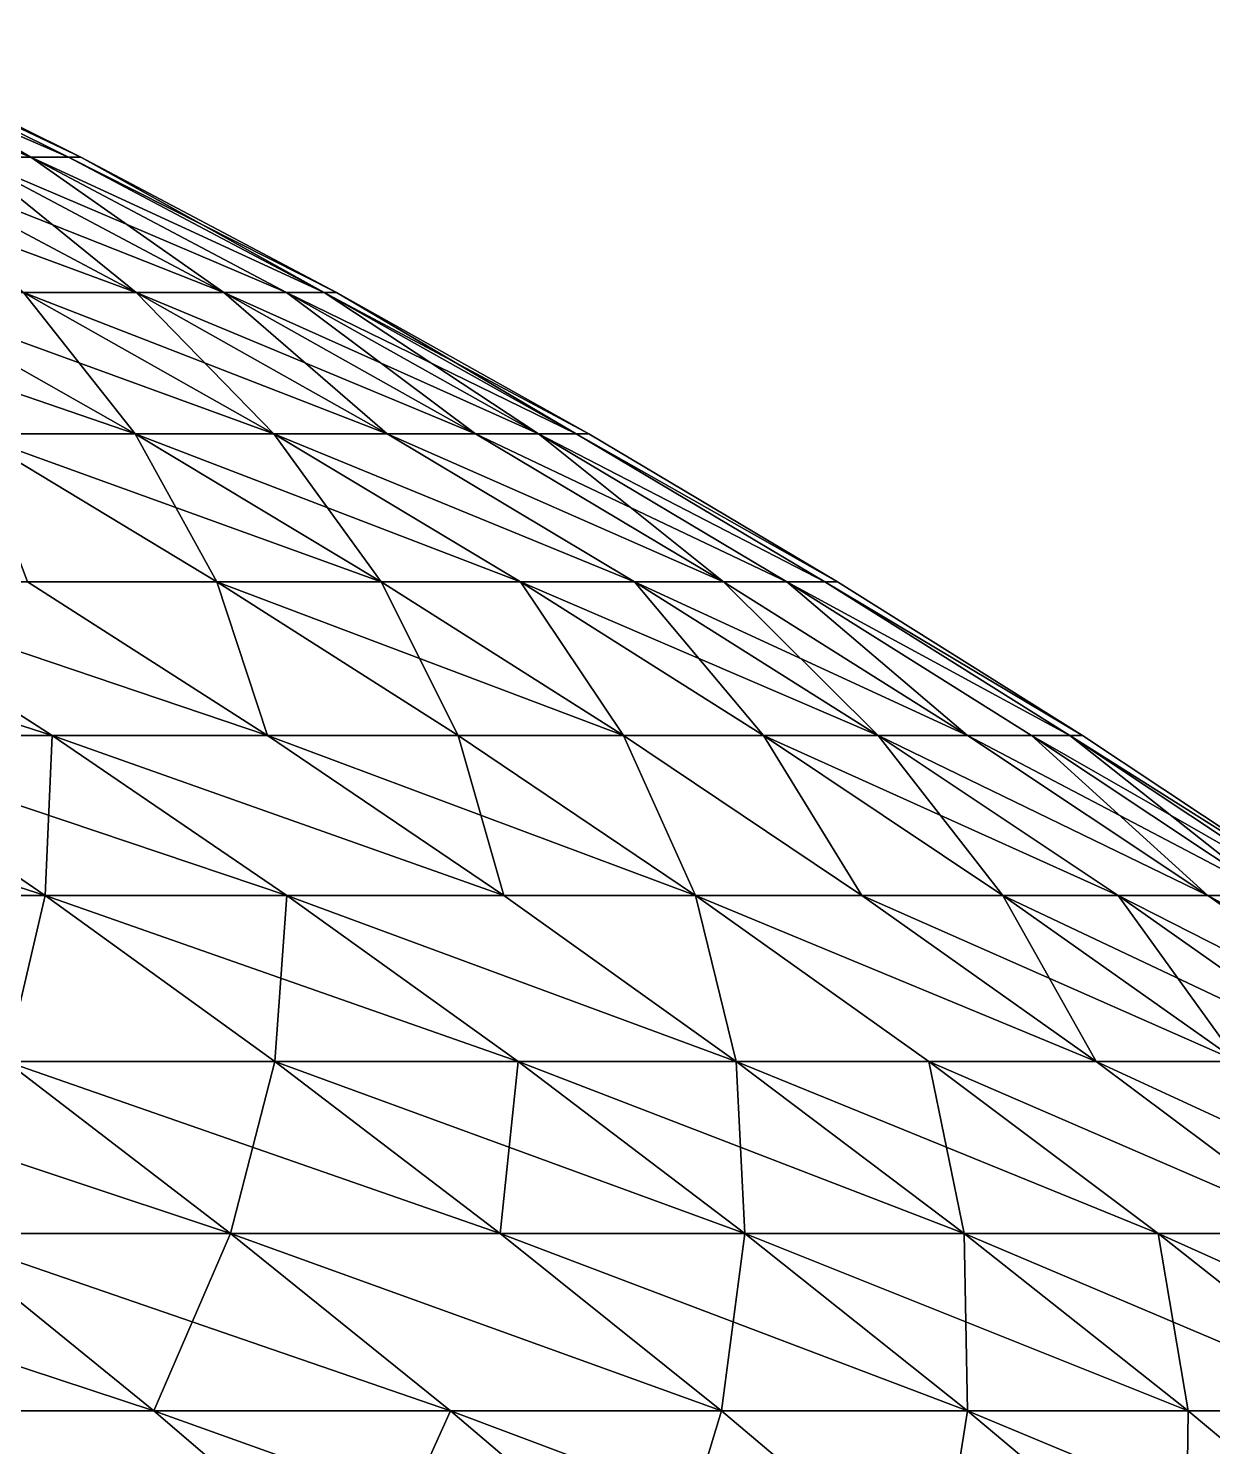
# Model space of a CAD drawing. Header units: millimetres. Extents: x -3250 to 8000, y -3250 to 3250.
# Drawn here: x 7561.4 to 7643, y 623 to 720.8 of the extents above; entities that cross this region are included whole.
import ezdxf

# ---------------------------------------------------------------- set-up
doc = ezdxf.new("R2010")
doc.units = ezdxf.units.MM
doc.header["$MEASUREMENT"] = 0
doc.layers.add('MESH_3D', color=2, linetype='CONTINUOUS')

msp = doc.modelspace()

# ---------------------------------------------------------------- linework, layer by layer
at = {"layer": 'MESH_3D'}
for points in [[(7539.426, 720.775, 3394.708), (7561.531, 711.897, 3462.178), (7557.237, 711.897, 3393.374)], [(7539.426, 720.775, 3394.708), (7543.692, 720.775, 3463.068), (7561.531, 711.897, 3462.178)], [(7543.692, 720.775, 3463.068), (7564.109, 711.897, 3531.067), (7561.531, 711.897, 3462.178)], [(7543.692, 720.775, 3463.068), (7546.253, 720.775, 3531.513), (7564.109, 711.897, 3531.067)], [(7543.692, 720.775, 23236.932), (7557.237, 711.897, 23306.626), (7561.531, 711.897, 23237.822)], [(7546.253, 720.775, 23168.487), (7543.692, 720.775, 23236.932), (7561.531, 711.897, 23237.822)], [(7546.253, 720.775, 3531.513), (7547.107, 720.775, 3600), (7564.969, 711.897, 3600)], [(7546.253, 720.775, 3531.513), (7564.969, 711.897, 3600), (7564.109, 711.897, 3531.067)], [(7546.253, 720.775, 23168.487), (7564.109, 711.897, 23168.933), (7564.969, 711.897, 23100)], [(7546.253, 720.775, 23168.487), (7561.531, 711.897, 23237.822), (7564.109, 711.897, 23168.933)], [(7546.253, 720.775, 23168.487), (7564.969, 711.897, 23100), (7547.107, 720.775, 23100)], [(7547.107, 720.775, 23100), (7564.969, 711.897, 3600), (7547.107, 720.775, 3600)], [(7547.107, 720.775, 23100), (7564.969, 711.897, 23100), (7564.969, 711.897, 3600)], [(7543.51, 711.897, 3256.194), (7568.776, 702.577, 3322.942), (7561.008, 702.577, 3254.001)], [(7543.51, 711.897, 3256.194), (7551.229, 711.897, 3324.698), (7568.776, 702.577, 3322.942)], [(7551.229, 711.897, 3324.698), (7574.822, 702.577, 3392.056), (7568.776, 702.577, 3322.942)], [(7551.229, 711.897, 3324.698), (7557.237, 711.897, 3393.374), (7574.822, 702.577, 3392.056)], [(7551.229, 711.897, 23375.302), (7561.008, 702.577, 23445.999), (7568.776, 702.577, 23377.058)], [(7557.237, 711.897, 23306.626), (7551.229, 711.897, 23375.302), (7568.776, 702.577, 23377.058)], [(7557.237, 711.897, 3393.374), (7561.531, 711.897, 3462.178), (7579.144, 702.577, 3461.299)], [(7557.237, 711.897, 3393.374), (7579.144, 702.577, 3461.299), (7574.822, 702.577, 3392.056)], [(7557.237, 711.897, 23306.626), (7568.776, 702.577, 23377.058), (7574.822, 702.577, 23307.944)], [(7561.531, 711.897, 23237.822), (7557.237, 711.897, 23306.626), (7574.822, 702.577, 23307.944)], [(7561.531, 711.897, 3462.178), (7564.109, 711.897, 3531.067), (7581.738, 702.577, 3530.628)], [(7561.531, 711.897, 3462.178), (7581.738, 702.577, 3530.628), (7579.144, 702.577, 3461.299)], [(7561.531, 711.897, 23237.822), (7574.822, 702.577, 23307.944), (7579.144, 702.577, 23238.701)], [(7581.738, 702.577, 23169.372), (7561.531, 711.897, 23237.822), (7579.144, 702.577, 23238.701)], [(7564.109, 711.897, 23168.933), (7561.531, 711.897, 23237.822), (7581.738, 702.577, 23169.372)], [(7564.109, 711.897, 3531.067), (7582.603, 702.577, 3600), (7581.738, 702.577, 3530.628)], [(7564.109, 711.897, 3531.067), (7564.969, 711.897, 3600), (7582.603, 702.577, 3600)], [(7564.109, 711.897, 23168.933), (7581.738, 702.577, 23169.372), (7564.969, 711.897, 23100)], [(7582.603, 702.577, 23100), (7582.603, 702.577, 3600), (7564.969, 711.897, 3600)], [(7564.969, 711.897, 23100), (7582.603, 702.577, 23100), (7564.969, 711.897, 3600)], [(7581.738, 702.577, 23169.372), (7582.603, 702.577, 23100), (7564.969, 711.897, 23100)], [(7540.329, 702.577, 3116.806), (7568.726, 692.82, 3182.682), (7557.462, 692.82, 3113.785)], [(7540.329, 702.577, 3116.806), (7551.524, 702.577, 3185.275), (7568.726, 692.82, 3182.682)], [(7551.524, 702.577, 3185.275), (7578.27, 692.82, 3251.838), (7568.726, 692.82, 3182.682)], [(7551.524, 702.577, 3185.275), (7561.008, 702.577, 3254.001), (7578.27, 692.82, 3251.838)], [(7551.524, 702.577, 23514.725), (7557.462, 692.82, 23586.215), (7568.726, 692.82, 23517.318)], [(7561.008, 702.577, 23445.999), (7551.524, 702.577, 23514.725), (7568.726, 692.82, 23517.318)], [(7561.008, 702.577, 3254.001), (7586.086, 692.82, 3321.21), (7578.27, 692.82, 3251.838)], [(7561.008, 702.577, 3254.001), (7568.776, 702.577, 3322.942), (7586.086, 692.82, 3321.21)], [(7561.008, 702.577, 23445.999), (7568.726, 692.82, 23517.318), (7578.27, 692.82, 23448.162)], [(7568.776, 702.577, 23377.058), (7561.008, 702.577, 23445.999), (7578.27, 692.82, 23448.162)], [(7568.776, 702.577, 3322.942), (7574.822, 702.577, 3392.056), (7592.171, 692.82, 3390.756)], [(7568.776, 702.577, 3322.942), (7592.171, 692.82, 3390.756), (7586.086, 692.82, 3321.21)], [(7568.776, 702.577, 23377.058), (7578.27, 692.82, 23448.162), (7586.086, 692.82, 23378.79)], [(7574.822, 702.577, 23307.944), (7568.776, 702.577, 23377.058), (7586.086, 692.82, 23378.79)], [(7574.822, 702.577, 3392.056), (7596.519, 692.82, 3460.432), (7592.171, 692.82, 3390.756)], [(7574.822, 702.577, 3392.056), (7579.144, 702.577, 3461.299), (7596.519, 692.82, 3460.432)], [(7574.822, 702.577, 23307.944), (7586.086, 692.82, 23378.79), (7592.171, 692.82, 23309.244)], [(7579.144, 702.577, 23238.701), (7574.822, 702.577, 23307.944), (7592.171, 692.82, 23309.244)], [(7579.144, 702.577, 3461.299), (7581.738, 702.577, 3530.628), (7599.13, 692.82, 3530.194)], [(7579.144, 702.577, 3461.299), (7599.13, 692.82, 3530.194), (7596.519, 692.82, 3460.432)], [(7579.144, 702.577, 23238.701), (7592.171, 692.82, 23309.244), (7596.519, 692.82, 23239.568)], [(7581.738, 702.577, 23169.372), (7579.144, 702.577, 23238.701), (7596.519, 692.82, 23239.568)], [(7581.738, 702.577, 3530.628), (7582.603, 702.577, 3600), (7599.13, 692.82, 3530.194)], [(7581.738, 702.577, 23169.372), (7596.519, 692.82, 23239.568), (7599.13, 692.82, 23169.806)], [(7581.738, 702.577, 23169.372), (7600, 692.82, 23100), (7582.603, 702.577, 23100)], [(7581.738, 702.577, 23169.372), (7599.13, 692.82, 23169.806), (7600, 692.82, 23100)], [(7599.13, 692.82, 3530.194), (7582.603, 702.577, 3600), (7600, 692.82, 3600)], [(7600, 692.82, 23100), (7600, 692.82, 3600), (7582.603, 702.577, 3600)], [(7582.603, 702.577, 23100), (7600, 692.82, 23100), (7582.603, 702.577, 3600)], [(7557.462, 692.82, 3113.785), (7585.683, 682.633, 3180.126), (7574.349, 682.633, 3110.807)], [(7557.462, 692.82, 3113.785), (7568.726, 692.82, 3182.682), (7585.683, 682.633, 3180.126)], [(7561.291, 682.633, 3041.793), (7557.462, 692.82, 3113.785), (7574.349, 682.633, 3110.807)], [(7557.462, 692.82, 23586.215), (7561.291, 682.633, 23658.207), (7574.349, 682.633, 23589.193)], [(7568.726, 692.82, 23517.318), (7557.462, 692.82, 23586.215), (7574.349, 682.633, 23589.193)], [(7568.726, 692.82, 3182.682), (7578.27, 692.82, 3251.838), (7595.285, 682.633, 3249.705)], [(7568.726, 692.82, 3182.682), (7595.285, 682.633, 3249.705), (7585.683, 682.633, 3180.126)], [(7568.726, 692.82, 23517.318), (7574.349, 682.633, 23589.193), (7585.683, 682.633, 23519.874)], [(7578.27, 692.82, 23448.162), (7568.726, 692.82, 23517.318), (7585.683, 682.633, 23519.874)], [(7578.27, 692.82, 3251.838), (7586.086, 692.82, 3321.21), (7603.149, 682.633, 3319.503)], [(7578.27, 692.82, 3251.838), (7603.149, 682.633, 3319.503), (7595.285, 682.633, 3249.705)], [(7578.27, 692.82, 23448.162), (7585.683, 682.633, 23519.874), (7595.285, 682.633, 23450.295)], [(7603.149, 682.633, 23380.497), (7578.27, 692.82, 23448.162), (7595.285, 682.633, 23450.295)], [(7586.086, 692.82, 23378.79), (7578.27, 692.82, 23448.162), (7603.149, 682.633, 23380.497)], [(7586.086, 692.82, 3321.21), (7592.171, 692.82, 3390.756), (7609.271, 682.633, 3389.474)], [(7586.086, 692.82, 3321.21), (7609.271, 682.633, 3389.474), (7603.149, 682.633, 3319.503)], [(7609.271, 682.633, 23310.526), (7586.086, 692.82, 23378.79), (7603.149, 682.633, 23380.497)], [(7592.171, 692.82, 23309.244), (7586.086, 692.82, 23378.79), (7609.271, 682.633, 23310.526)], [(7592.171, 692.82, 3390.756), (7596.519, 692.82, 3460.432), (7613.646, 682.633, 3459.577)], [(7592.171, 692.82, 3390.756), (7613.646, 682.633, 3459.577), (7609.271, 682.633, 3389.474)], [(7596.519, 692.82, 23239.568), (7592.171, 692.82, 23309.244), (7609.271, 682.633, 23310.526)], [(7596.519, 692.82, 3460.432), (7616.273, 682.633, 3529.767), (7613.646, 682.633, 3459.577)], [(7596.519, 692.82, 3460.432), (7599.13, 692.82, 3530.194), (7616.273, 682.633, 3529.767)], [(7596.519, 692.82, 23239.568), (7609.271, 682.633, 23310.526), (7613.646, 682.633, 23240.423)], [(7616.273, 682.633, 23170.233), (7596.519, 692.82, 23239.568), (7613.646, 682.633, 23240.423)], [(7599.13, 692.82, 23169.806), (7596.519, 692.82, 23239.568), (7616.273, 682.633, 23170.233)], [(7599.13, 692.82, 3530.194), (7600, 692.82, 3600), (7617.148, 682.633, 3600)], [(7599.13, 692.82, 3530.194), (7617.148, 682.633, 3600), (7616.273, 682.633, 3529.767)], [(7599.13, 692.82, 23169.806), (7617.148, 682.633, 23100), (7600, 692.82, 23100)], [(7599.13, 692.82, 23169.806), (7616.273, 682.633, 23170.233), (7617.148, 682.633, 23100)], [(7617.148, 682.633, 23100), (7617.148, 682.633, 3600), (7600, 692.82, 3600)], [(7600, 692.82, 23100), (7617.148, 682.633, 23100), (7600, 692.82, 3600)], [(7530.034, 682.633, 2904.848), (7546.516, 682.633, 2973.126), (7562.982, 672.021, 2969.367)], [(7530.034, 682.633, 2904.848), (7562.982, 672.021, 2969.367), (7546.401, 672.021, 2900.68)], [(7546.516, 682.633, 23726.874), (7546.401, 672.021, 23799.32), (7562.982, 672.021, 23730.633)], [(7546.516, 682.633, 2973.126), (7561.291, 682.633, 3041.793), (7577.845, 672.021, 3038.446)], [(7546.516, 682.633, 2973.126), (7577.845, 672.021, 3038.446), (7562.982, 672.021, 2969.367)], [(7577.845, 672.021, 23661.554), (7546.516, 682.633, 23726.874), (7562.982, 672.021, 23730.633)], [(7561.291, 682.633, 23658.207), (7546.516, 682.633, 23726.874), (7577.845, 672.021, 23661.554)], [(7561.291, 682.633, 3041.793), (7574.349, 682.633, 3110.807), (7577.845, 672.021, 3038.446)], [(7574.349, 682.633, 23589.193), (7561.291, 682.633, 23658.207), (7577.845, 672.021, 23661.554)], [(7574.349, 682.633, 3110.807), (7585.683, 682.633, 3180.126), (7602.383, 672.021, 3177.609)], [(7574.349, 682.633, 3110.807), (7602.383, 672.021, 3177.609), (7590.982, 672.021, 3107.875)], [(7577.845, 672.021, 3038.446), (7574.349, 682.633, 3110.807), (7590.982, 672.021, 3107.875)], [(7574.349, 682.633, 23589.193), (7577.845, 672.021, 23661.554), (7590.982, 672.021, 23592.125)], [(7585.683, 682.633, 23519.874), (7574.349, 682.633, 23589.193), (7590.982, 672.021, 23592.125)], [(7585.683, 682.633, 3180.126), (7595.285, 682.633, 3249.705), (7602.383, 672.021, 3177.609)], [(7585.683, 682.633, 23519.874), (7590.982, 672.021, 23592.125), (7602.383, 672.021, 23522.391)], [(7595.285, 682.633, 23450.295), (7585.683, 682.633, 23519.874), (7602.383, 672.021, 23522.391)], [(7595.285, 682.633, 3249.705), (7603.149, 682.633, 3319.503), (7619.954, 672.021, 3317.821)], [(7595.285, 682.633, 3249.705), (7619.954, 672.021, 3317.821), (7612.043, 672.021, 3247.605)], [(7602.383, 672.021, 3177.609), (7595.285, 682.633, 3249.705), (7612.043, 672.021, 3247.605)], [(7595.285, 682.633, 23450.295), (7602.383, 672.021, 23522.391), (7612.043, 672.021, 23452.395)], [(7603.149, 682.633, 23380.497), (7595.285, 682.633, 23450.295), (7612.043, 672.021, 23452.395)], [(7603.149, 682.633, 3319.503), (7609.271, 682.633, 3389.474), (7626.112, 672.021, 3388.212)], [(7603.149, 682.633, 3319.503), (7626.112, 672.021, 3388.212), (7619.954, 672.021, 3317.821)], [(7603.149, 682.633, 23380.497), (7612.043, 672.021, 23452.395), (7619.954, 672.021, 23382.179)], [(7609.271, 682.633, 23310.526), (7603.149, 682.633, 23380.497), (7619.954, 672.021, 23382.179)], [(7609.271, 682.633, 3389.474), (7613.646, 682.633, 3459.577), (7626.112, 672.021, 3388.212)], [(7609.271, 682.633, 23310.526), (7619.954, 672.021, 23382.179), (7626.112, 672.021, 23311.788)], [(7613.646, 682.633, 23240.423), (7609.271, 682.633, 23310.526), (7626.112, 672.021, 23311.788)], [(7613.646, 682.633, 3459.577), (7633.156, 672.021, 3529.345), (7630.514, 672.021, 3458.735)], [(7613.646, 682.633, 3459.577), (7616.273, 682.633, 3529.767), (7633.156, 672.021, 3529.345)], [(7626.112, 672.021, 3388.212), (7613.646, 682.633, 3459.577), (7630.514, 672.021, 3458.735)], [(7613.646, 682.633, 23240.423), (7626.112, 672.021, 23311.788), (7630.514, 672.021, 23241.265)], [(7633.156, 672.021, 23170.655), (7613.646, 682.633, 23240.423), (7630.514, 672.021, 23241.265)], [(7616.273, 682.633, 23170.233), (7613.646, 682.633, 23240.423), (7633.156, 672.021, 23170.655)], [(7616.273, 682.633, 3529.767), (7634.037, 672.021, 3600), (7633.156, 672.021, 3529.345)], [(7616.273, 682.633, 3529.767), (7617.148, 682.633, 3600), (7634.037, 672.021, 3600)], [(7616.273, 682.633, 23170.233), (7634.037, 672.021, 23100), (7617.148, 682.633, 23100)], [(7616.273, 682.633, 23170.233), (7633.156, 672.021, 23170.655), (7634.037, 672.021, 23100)], [(7634.037, 672.021, 23100), (7634.037, 672.021, 3600), (7617.148, 682.633, 3600)], [(7617.148, 682.633, 23100), (7634.037, 672.021, 23100), (7617.148, 682.633, 3600)], [(7528.113, 672.021, 2832.428), (7562.506, 660.991, 2896.58), (7544.111, 660.991, 2827.927)], [(7528.113, 672.021, 2832.428), (7546.401, 672.021, 2900.68), (7562.506, 660.991, 2896.58)], [(7546.401, 672.021, 23799.32), (7544.111, 660.991, 23872.073), (7562.506, 660.991, 23803.42)], [(7546.401, 672.021, 2900.68), (7579.184, 660.991, 2965.669), (7562.506, 660.991, 2896.58)], [(7546.401, 672.021, 2900.68), (7562.982, 672.021, 2969.367), (7579.184, 660.991, 2965.669)], [(7562.982, 672.021, 23730.633), (7546.401, 672.021, 23799.32), (7562.506, 660.991, 23803.42)], [(7562.982, 672.021, 23730.633), (7562.506, 660.991, 23803.42), (7579.184, 660.991, 23734.331)], [(7562.982, 672.021, 2969.367), (7577.845, 672.021, 3038.446), (7594.135, 660.991, 3035.153)], [(7562.982, 672.021, 2969.367), (7594.135, 660.991, 3035.153), (7579.184, 660.991, 2965.669)], [(7594.135, 660.991, 23664.847), (7562.982, 672.021, 23730.633), (7579.184, 660.991, 23734.331)], [(7577.845, 672.021, 23661.554), (7562.982, 672.021, 23730.633), (7594.135, 660.991, 23664.847)], [(7577.845, 672.021, 3038.446), (7607.348, 660.991, 3104.989), (7594.135, 660.991, 3035.153)], [(7577.845, 672.021, 3038.446), (7590.982, 672.021, 3107.875), (7607.348, 660.991, 3104.989)], [(7590.982, 672.021, 23592.125), (7577.845, 672.021, 23661.554), (7594.135, 660.991, 23664.847)], [(7590.982, 672.021, 3107.875), (7602.383, 672.021, 3177.609), (7607.348, 660.991, 3104.989)], [(7590.982, 672.021, 23592.125), (7594.135, 660.991, 23664.847), (7607.348, 660.991, 23595.011)], [(7602.383, 672.021, 23522.391), (7590.982, 672.021, 23592.125), (7607.348, 660.991, 23595.011)], [(7602.383, 672.021, 3177.609), (7612.043, 672.021, 3247.605), (7618.817, 660.991, 3175.132)], [(7607.348, 660.991, 3104.989), (7602.383, 672.021, 3177.609), (7618.817, 660.991, 3175.132)], [(7602.383, 672.021, 23522.391), (7607.348, 660.991, 23595.011), (7618.817, 660.991, 23524.868)], [(7612.043, 672.021, 23452.395), (7602.383, 672.021, 23522.391), (7618.817, 660.991, 23524.868)], [(7612.043, 672.021, 3247.605), (7636.49, 660.991, 3316.166), (7628.533, 660.991, 3245.539)], [(7612.043, 672.021, 3247.605), (7619.954, 672.021, 3317.821), (7636.49, 660.991, 3316.166)], [(7618.817, 660.991, 3175.132), (7612.043, 672.021, 3247.605), (7628.533, 660.991, 3245.539)], [(7612.043, 672.021, 23452.395), (7618.817, 660.991, 23524.868), (7628.533, 660.991, 23454.461)], [(7619.954, 672.021, 23382.179), (7612.043, 672.021, 23452.395), (7628.533, 660.991, 23454.461)], [(7619.954, 672.021, 3317.821), (7626.112, 672.021, 3388.212), (7642.685, 660.991, 3386.97)], [(7619.954, 672.021, 3317.821), (7642.685, 660.991, 3386.97), (7636.49, 660.991, 3316.166)], [(7619.954, 672.021, 23382.179), (7628.533, 660.991, 23454.461), (7636.49, 660.991, 23383.834)], [(7642.685, 660.991, 23313.03), (7619.954, 672.021, 23382.179), (7636.49, 660.991, 23383.834)], [(7626.112, 672.021, 23311.788), (7619.954, 672.021, 23382.179), (7642.685, 660.991, 23313.03)], [(7626.112, 672.021, 3388.212), (7630.514, 672.021, 3458.735), (7647.112, 660.991, 3457.907)], [(7626.112, 672.021, 3388.212), (7647.112, 660.991, 3457.907), (7642.685, 660.991, 3386.97)], [(7630.514, 672.021, 23241.265), (7626.112, 672.021, 23311.788), (7642.685, 660.991, 23313.03)], [(7630.514, 672.021, 3458.735), (7649.77, 660.991, 3528.931), (7647.112, 660.991, 3457.907)], [(7630.514, 672.021, 3458.735), (7633.156, 672.021, 3529.345), (7649.77, 660.991, 3528.931)], [(7630.514, 672.021, 23241.265), (7642.685, 660.991, 23313.03), (7647.112, 660.991, 23242.093)], [(7633.156, 672.021, 23170.655), (7630.514, 672.021, 23241.265), (7647.112, 660.991, 23242.093)], [(7633.156, 672.021, 3529.345), (7634.037, 672.021, 3600), (7650.656, 660.991, 3600)], [(7633.156, 672.021, 3529.345), (7650.656, 660.991, 3600), (7649.77, 660.991, 3528.931)], [(7633.156, 672.021, 23170.655), (7647.112, 660.991, 23242.093), (7649.77, 660.991, 23171.069)], [(7633.156, 672.021, 23170.655), (7649.77, 660.991, 23171.069), (7650.656, 660.991, 23100)], [(7633.156, 672.021, 23170.655), (7650.656, 660.991, 23100), (7634.037, 672.021, 23100)], [(7634.037, 672.021, 23100), (7650.656, 660.991, 3600), (7634.037, 672.021, 3600)], [(7634.037, 672.021, 23100), (7650.656, 660.991, 23100), (7650.656, 660.991, 3600)], [(7544.111, 660.991, 2827.927), (7562.506, 660.991, 2896.58), (7559.839, 649.55, 2823.502)], [(7562.506, 660.991, 23803.42), (7544.111, 660.991, 23872.073), (7559.839, 649.55, 23876.498)], [(7559.839, 649.55, 2823.502), (7562.506, 660.991, 2896.58), (7578.34, 649.55, 2892.548)], [(7562.506, 660.991, 23803.42), (7559.839, 649.55, 23876.498), (7578.34, 649.55, 23807.452)], [(7562.506, 660.991, 2896.58), (7595.113, 649.55, 2962.034), (7578.34, 649.55, 2892.548)], [(7562.506, 660.991, 2896.58), (7579.184, 660.991, 2965.669), (7595.113, 649.55, 2962.034)], [(7579.184, 660.991, 23734.331), (7562.506, 660.991, 23803.42), (7578.34, 649.55, 23807.452)], [(7579.184, 660.991, 23734.331), (7578.34, 649.55, 23807.452), (7595.113, 649.55, 23737.966)], [(7579.184, 660.991, 2965.669), (7594.135, 660.991, 3035.153), (7610.15, 649.55, 3031.916)], [(7579.184, 660.991, 2965.669), (7610.15, 649.55, 3031.916), (7595.113, 649.55, 2962.034)], [(7610.15, 649.55, 23668.084), (7579.184, 660.991, 23734.331), (7595.113, 649.55, 23737.966)], [(7594.135, 660.991, 23664.847), (7579.184, 660.991, 23734.331), (7610.15, 649.55, 23668.084)], [(7594.135, 660.991, 3035.153), (7607.348, 660.991, 3104.989), (7610.15, 649.55, 3031.916)], [(7607.348, 660.991, 23595.011), (7594.135, 660.991, 23664.847), (7610.15, 649.55, 23668.084)], [(7607.348, 660.991, 3104.989), (7634.973, 649.55, 3172.697), (7623.439, 649.55, 3102.152)], [(7607.348, 660.991, 3104.989), (7618.817, 660.991, 3175.132), (7634.973, 649.55, 3172.697)], [(7610.15, 649.55, 3031.916), (7607.348, 660.991, 3104.989), (7623.439, 649.55, 3102.152)], [(7607.348, 660.991, 23595.011), (7610.15, 649.55, 23668.084), (7623.439, 649.55, 23597.848)], [(7634.973, 649.55, 23527.303), (7607.348, 660.991, 23595.011), (7623.439, 649.55, 23597.848)], [(7618.817, 660.991, 23524.868), (7607.348, 660.991, 23595.011), (7634.973, 649.55, 23527.303)], [(7618.817, 660.991, 3175.132), (7644.745, 649.55, 3243.507), (7634.973, 649.55, 3172.697)], [(7618.817, 660.991, 3175.132), (7628.533, 660.991, 3245.539), (7644.745, 649.55, 3243.507)], [(7628.533, 660.991, 23454.461), (7618.817, 660.991, 23524.868), (7634.973, 649.55, 23527.303)], [(7628.533, 660.991, 3245.539), (7636.49, 660.991, 3316.166), (7652.748, 649.55, 3314.539)], [(7628.533, 660.991, 3245.539), (7652.748, 649.55, 3314.539), (7644.745, 649.55, 3243.507)], [(7628.533, 660.991, 23454.461), (7634.973, 649.55, 23527.303), (7644.745, 649.55, 23456.493)], [(7636.49, 660.991, 23383.834), (7628.533, 660.991, 23454.461), (7644.745, 649.55, 23456.493)], [(7636.49, 660.991, 3316.166), (7642.685, 660.991, 3386.97), (7658.978, 649.55, 3385.749)], [(7636.49, 660.991, 3316.166), (7658.978, 649.55, 3385.749), (7652.748, 649.55, 3314.539)], [(7636.49, 660.991, 23383.834), (7644.745, 649.55, 23456.493), (7652.748, 649.55, 23385.461)], [(7658.978, 649.55, 23314.251), (7636.49, 660.991, 23383.834), (7652.748, 649.55, 23385.461)], [(7642.685, 660.991, 23313.03), (7636.49, 660.991, 23383.834), (7658.978, 649.55, 23314.251)], [(7642.685, 660.991, 3386.97), (7663.431, 649.55, 3457.092), (7658.978, 649.55, 3385.749)], [(7642.685, 660.991, 3386.97), (7647.112, 660.991, 3457.907), (7663.431, 649.55, 3457.092)], [(7647.112, 660.991, 23242.093), (7642.685, 660.991, 23313.03), (7658.978, 649.55, 23314.251)], [(7539.622, 649.55, 2754.938), (7575.288, 637.706, 2819.155), (7554.958, 637.706, 2750.208)], [(7539.622, 649.55, 2754.938), (7559.839, 649.55, 2823.502), (7575.288, 637.706, 2819.155)], [(7559.839, 649.55, 23876.498), (7554.958, 637.706, 23949.792), (7575.288, 637.706, 23880.845)], [(7559.839, 649.55, 2823.502), (7593.892, 637.706, 2888.588), (7575.288, 637.706, 2819.155)], [(7559.839, 649.55, 2823.502), (7578.34, 649.55, 2892.548), (7593.892, 637.706, 2888.588)], [(7578.34, 649.55, 23807.452), (7559.839, 649.55, 23876.498), (7575.288, 637.706, 23880.845)], [(7578.34, 649.55, 23807.452), (7575.288, 637.706, 23880.845), (7593.892, 637.706, 23811.412)], [(7578.34, 649.55, 2892.548), (7595.113, 649.55, 2962.034), (7610.76, 637.706, 2958.462)], [(7578.34, 649.55, 2892.548), (7610.76, 637.706, 2958.462), (7593.892, 637.706, 2888.588)], [(7595.113, 649.55, 23737.966), (7578.34, 649.55, 23807.452), (7593.892, 637.706, 23811.412)], [(7595.113, 649.55, 23737.966), (7593.892, 637.706, 23811.412), (7610.76, 637.706, 23741.538)], [(7595.113, 649.55, 2962.034), (7610.15, 649.55, 3031.916), (7625.88, 637.706, 3028.736)], [(7595.113, 649.55, 2962.034), (7625.88, 637.706, 3028.736), (7610.76, 637.706, 2958.462)], [(7610.15, 649.55, 23668.084), (7595.113, 649.55, 23737.966), (7610.76, 637.706, 23741.538)], [(7610.15, 649.55, 3031.916), (7639.244, 637.706, 3099.365), (7625.88, 637.706, 3028.736)], [(7610.15, 649.55, 3031.916), (7623.439, 649.55, 3102.152), (7639.244, 637.706, 3099.365)], [(7610.15, 649.55, 23668.084), (7610.76, 637.706, 23741.538), (7625.88, 637.706, 23671.264)], [(7623.439, 649.55, 23597.848), (7610.15, 649.55, 23668.084), (7625.88, 637.706, 23671.264)], [(7623.439, 649.55, 3102.152), (7634.973, 649.55, 3172.697), (7650.842, 637.706, 3170.305)], [(7623.439, 649.55, 3102.152), (7650.842, 637.706, 3170.305), (7639.244, 637.706, 3099.365)], [(7623.439, 649.55, 23597.848), (7625.88, 637.706, 23671.264), (7639.244, 637.706, 23600.635)], [(7650.842, 637.706, 23529.695), (7623.439, 649.55, 23597.848), (7639.244, 637.706, 23600.635)], [(7634.973, 649.55, 23527.303), (7623.439, 649.55, 23597.848), (7650.842, 637.706, 23529.695)], [(7634.973, 649.55, 3172.697), (7644.745, 649.55, 3243.507), (7660.669, 637.706, 3241.512)], [(7634.973, 649.55, 3172.697), (7660.669, 637.706, 3241.512), (7650.842, 637.706, 3170.305)], [(7644.745, 649.55, 23456.493), (7634.973, 649.55, 23527.303), (7650.842, 637.706, 23529.695)], [(7532.916, 637.706, 2681.789), (7570.007, 625.465, 2745.566), (7547.844, 625.465, 2676.773)], [(7532.916, 637.706, 2681.789), (7554.958, 637.706, 2750.208), (7570.007, 625.465, 2745.566)], [(7554.958, 637.706, 23949.792), (7547.844, 625.465, 24023.227), (7570.007, 625.465, 23954.434)], [(7554.958, 637.706, 2750.208), (7590.447, 625.465, 2814.89), (7570.007, 625.465, 2745.566)], [(7554.958, 637.706, 2750.208), (7575.288, 637.706, 2819.155), (7590.447, 625.465, 2814.89)], [(7575.288, 637.706, 23880.845), (7554.958, 637.706, 23949.792), (7570.007, 625.465, 23954.434)], [(7575.288, 637.706, 23880.845), (7570.007, 625.465, 23954.434), (7590.447, 625.465, 23885.11)], [(7575.288, 637.706, 2819.155), (7609.153, 625.465, 2884.702), (7590.447, 625.465, 2814.89)], [(7575.288, 637.706, 2819.155), (7593.892, 637.706, 2888.588), (7609.153, 625.465, 2884.702)], [(7609.153, 625.465, 23815.298), (7575.288, 637.706, 23880.845), (7590.447, 625.465, 23885.11)], [(7593.892, 637.706, 23811.412), (7575.288, 637.706, 23880.845), (7609.153, 625.465, 23815.298)], [(7593.892, 637.706, 2888.588), (7610.76, 637.706, 2958.462), (7626.113, 625.465, 2954.958)], [(7593.892, 637.706, 2888.588), (7626.113, 625.465, 2954.958), (7609.153, 625.465, 2884.702)], [(7610.76, 637.706, 23741.538), (7593.892, 637.706, 23811.412), (7609.153, 625.465, 23815.298)], [(7610.76, 637.706, 23741.538), (7609.153, 625.465, 23815.298), (7626.113, 625.465, 23745.042)], [(7610.76, 637.706, 2958.462), (7625.88, 637.706, 3028.736), (7626.113, 625.465, 2954.958)], [(7641.316, 625.465, 23674.384), (7610.76, 637.706, 23741.538), (7626.113, 625.465, 23745.042)], [(7625.88, 637.706, 23671.264), (7610.76, 637.706, 23741.538), (7641.316, 625.465, 23674.384)], [(7625.88, 637.706, 3028.736), (7654.753, 625.465, 3096.63), (7641.316, 625.465, 3025.616)], [(7625.88, 637.706, 3028.736), (7639.244, 637.706, 3099.365), (7654.753, 625.465, 3096.63)], [(7626.113, 625.465, 2954.958), (7625.88, 637.706, 3028.736), (7641.316, 625.465, 3025.616)], [(7639.244, 637.706, 23600.635), (7625.88, 637.706, 23671.264), (7641.316, 625.465, 23674.384)], [(7639.244, 637.706, 3099.365), (7666.415, 625.465, 3167.957), (7654.753, 625.465, 3096.63)], [(7639.244, 637.706, 3099.365), (7650.842, 637.706, 3170.305), (7666.415, 625.465, 3167.957)], [(7639.244, 637.706, 23600.635), (7641.316, 625.465, 23674.384), (7654.753, 625.465, 23603.37)], [(7650.842, 637.706, 23529.695), (7639.244, 637.706, 23600.635), (7654.753, 625.465, 23603.37)], [(7523.973, 625.465, 2608.555), (7562.478, 612.836, 2671.857), (7538.481, 612.836, 2603.275)], [(7523.973, 625.465, 2608.555), (7547.844, 625.465, 2676.773), (7562.478, 612.836, 2671.857)], [(7547.844, 625.465, 24023.227), (7538.481, 612.836, 24096.725), (7562.478, 612.836, 24028.143)], [(7547.844, 625.465, 2676.773), (7584.759, 612.836, 2741.016), (7562.478, 612.836, 2671.857)], [(7547.844, 625.465, 2676.773), (7570.007, 625.465, 2745.566), (7584.759, 612.836, 2741.016)], [(7584.759, 612.836, 23958.984), (7547.844, 625.465, 24023.227), (7562.478, 612.836, 24028.143)], [(7570.007, 625.465, 23954.434), (7547.844, 625.465, 24023.227), (7584.759, 612.836, 23958.984)], [(7570.007, 625.465, 2745.566), (7605.309, 612.836, 2810.709), (7584.759, 612.836, 2741.016)], [(7570.007, 625.465, 2745.566), (7590.447, 625.465, 2814.89), (7605.309, 612.836, 2810.709)], [(7590.447, 625.465, 23885.11), (7570.007, 625.465, 23954.434), (7584.759, 612.836, 23958.984)], [(7590.447, 625.465, 23885.11), (7584.759, 612.836, 23958.984), (7605.309, 612.836, 23889.291)], [(7590.447, 625.465, 2814.89), (7609.153, 625.465, 2884.702), (7624.114, 612.836, 2880.892)], [(7590.447, 625.465, 2814.89), (7624.114, 612.836, 2880.892), (7605.309, 612.836, 2810.709)], [(7609.153, 625.465, 23815.298), (7590.447, 625.465, 23885.11), (7605.309, 612.836, 23889.291)], [(7609.153, 625.465, 23815.298), (7605.309, 612.836, 23889.291), (7624.114, 612.836, 23819.108)], [(7609.153, 625.465, 2884.702), (7626.113, 625.465, 2954.958), (7624.114, 612.836, 2880.892)], [(7626.113, 625.465, 23745.042), (7609.153, 625.465, 23815.298), (7624.114, 612.836, 23819.108)], [(7624.114, 612.836, 2880.892), (7626.113, 625.465, 2954.958), (7641.164, 612.836, 2951.523)], [(7626.113, 625.465, 23745.042), (7624.114, 612.836, 23819.108), (7641.164, 612.836, 23748.477)], [(7626.113, 625.465, 2954.958), (7641.316, 625.465, 3025.616), (7656.448, 612.836, 3022.557)], [(7626.113, 625.465, 2954.958), (7656.448, 612.836, 3022.557), (7641.164, 612.836, 2951.523)], [(7641.316, 625.465, 23674.384), (7626.113, 625.465, 23745.042), (7641.164, 612.836, 23748.477)], [(7641.316, 625.465, 23674.384), (7641.164, 612.836, 23748.477), (7656.448, 612.836, 23677.443)], [(7641.316, 625.465, 3025.616), (7654.753, 625.465, 3096.63), (7656.448, 612.836, 3022.557)], [(7654.753, 625.465, 23603.37), (7641.316, 625.465, 23674.384), (7656.448, 612.836, 23677.443)]]:
    msp.add_3dface(points, dxfattribs=at)

doc.saveas('drawing.dxf')
